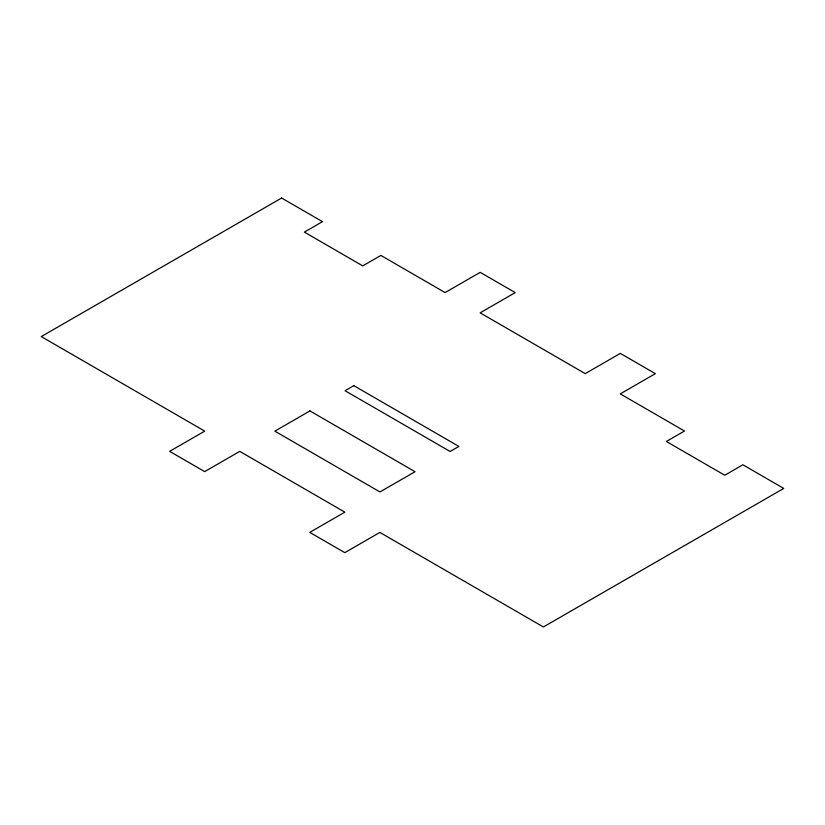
<?xml version="1.0" encoding="UTF-8"?>
<svg xmlns="http://www.w3.org/2000/svg" width="825" height="825" viewBox="0 0 825 825"><rect width="100%" height="100%" fill="white"/><g stroke="black" fill="none" stroke-linecap="round" stroke-linejoin="round"><path stroke-width="1.24" d="M281.624 198.031L41.25 336.579L204.734 431.124L169.641 451.347L204.672 471.611L239.766 451.378L344.86 512.16L309.767 532.383L344.798 552.647L379.892 532.424L543.376 626.969L783.75 488.421L742.882 464.784L724.752 475.241L666.363 441.468L684.492 431.021L620.266 393.876L655.359 373.653L620.328 353.389L585.234 373.622L480.14 312.84L515.233 292.617L480.202 272.353L445.108 292.576L380.882 255.43L362.752 265.887L304.363 232.114L322.493 221.667L281.624 198.031M309.942 410.933L274.859 431.155L379.954 491.937L415.047 471.714L309.942 410.933M353.812 385.646L345.036 390.71L450.13 451.481L458.906 446.428L353.812 385.646"/></g></svg>
